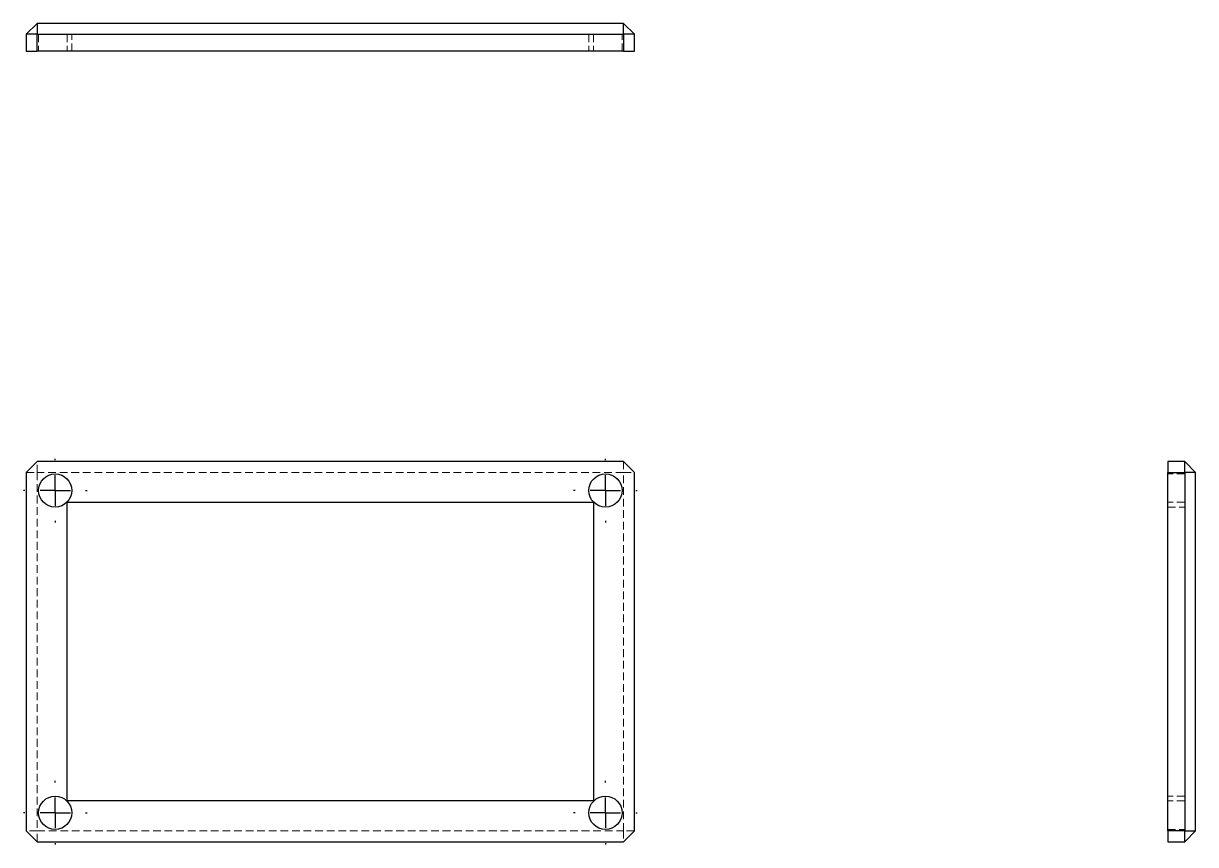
# Model space of a CAD drawing. Header units: millimetres. Extents: x 33 to 225, y 25 to 160.
import ezdxf

# ---------------------------------------------------------------- set-up
doc = ezdxf.new("R2010")
doc.units = ezdxf.units.MM
doc.linetypes.add('HIDDEN', pattern=[1.905, 1.27, -0.635])
doc.layers.add('10', color=7, linetype='Continuous')

# ---------------------------------------------------------------- blocks, each defined once
blk = doc.blocks.new('SW_CENTERMARKSYMBOL_0')
at = {"layer": '10', "color": 0}
for p, q in [((0, 5), (0, 5.23)), ((0, 0), (0, 2.5)), ((-5, 0), (-5.23, 0)), ((0, 0), (-2.5, 0)), ((0, 0), (0, -2.5)), ((0, 0), (2.5, 0)), ((5, 0), (5.23, 0)), ((0, -5), (0, -5.23))]:
    blk.add_line(p, q, dxfattribs=at)
blk = doc.blocks.new('SW_CENTERMARKSYMBOL_1')
at = {"layer": '10', "color": 0}
for p, q in [((0, 5), (0, 5.23)), ((0, 0), (0, 2.5)), ((-5, 0), (-5.23, 0)), ((0, 0), (-2.5, 0)), ((0, 0), (0, -2.5)), ((0, 0), (2.5, 0)), ((5, 0), (5.23, 0)), ((0, -5), (0, -5.23))]:
    blk.add_line(p, q, dxfattribs=at)
blk = doc.blocks.new('SW_CENTERMARKSYMBOL_2')
at = {"layer": '10', "color": 0}
for p, q in [((0, 5), (0, 5.23)), ((0, 0), (0, 2.5)), ((-5, 0), (-5.23, 0)), ((0, 0), (-2.5, 0)), ((0, 0), (0, -2.5)), ((0, 0), (2.5, 0)), ((5, 0), (5.23, 0)), ((0, -5), (0, -5.23))]:
    blk.add_line(p, q, dxfattribs=at)
blk = doc.blocks.new('SW_CENTERMARKSYMBOL_3')
at = {"layer": '10', "color": 0}
for p, q in [((0, 5), (0, 5.23)), ((0, 0), (0, 2.5)), ((-5, 0), (-5.23, 0)), ((0, 0), (-2.5, 0)), ((0, 0), (0, -2.5)), ((0, 0), (2.5, 0)), ((5, 0), (5.23, 0)), ((0, -5), (0, -5.23))]:
    blk.add_line(p, q, dxfattribs=at)

msp = doc.modelspace()

# ---------------------------------------------------------------- linework, layer by layer
at = {"color": 7, "linetype": 'Continuous', "lineweight": 25}
for p, q in [((33, 158.5), (34.79, 160.29)), ((34.79, 160.29), (34.79, 158.5)), ((131.21, 160.29), (34.79, 160.29)), ((131.21, 158.5), (131.21, 160.29)), ((131.21, 160.29), (133, 158.5)), ((34.79, 158.5), (33, 158.5)), ((33, 158.5), (33, 155.71)), ((34.79, 158.5), (131.21, 158.5)), ((34.79, 155.71), (34.79, 158.5)), ((133, 158.5), (131.21, 158.5)), ((131.21, 158.5), (131.21, 155.71)), ((133, 155.71), (133, 158.5)), ((33, 155.71), (34.79, 155.71)), ((131.21, 155.71), (34.79, 155.71)), ((131.21, 155.71), (133, 155.71)), ((33, 86.46), (34.79, 88.25)), ((131.21, 88.25), (34.79, 88.25)), ((131.21, 88.25), (133, 86.46)), ((223.5, 88.25), (220.71, 88.25)), ((220.71, 88.25), (220.71, 86.46)), ((223.5, 86.46), (223.5, 88.25)), ((223.5, 88.25), (225.29, 86.46)), ((33, 86.46), (33, 27.54)), ((133, 27.54), (133, 86.46)), ((220.71, 27.54), (220.71, 86.46)), ((220.71, 86.46), (223.5, 86.46)), ((223.5, 86.46), (223.5, 27.54)), ((225.29, 86.46), (223.5, 86.46)), ((225.29, 27.54), (225.29, 86.46)), ((39.7, 81.55), (126.3, 81.55)), ((39.7, 32.45), (39.7, 81.55)), ((126.3, 81.55), (126.3, 32.45)), ((126.3, 32.45), (39.7, 32.45)), ((34.79, 25.75), (33, 27.54)), ((133, 27.54), (131.21, 25.75)), ((223.5, 27.54), (220.71, 27.54)), ((220.71, 27.54), (220.71, 25.75)), ((223.5, 27.54), (225.29, 27.54)), ((225.29, 27.54), (223.5, 25.75)), ((223.5, 25.75), (223.5, 27.54)), ((34.79, 25.75), (131.21, 25.75)), ((220.71, 25.75), (223.5, 25.75))]:
    msp.add_line(p, q, dxfattribs=at)
at = {"color": 7, "linetype": 'HIDDEN', "lineweight": 18}
for p, q in [((35.03, 158.5), (35.03, 155.71)), ((39.7, 158.5), (39.7, 155.71)), ((39.7, 158.5), (39.7, 155.71)), ((40.5, 155.71), (40.5, 158.5)), ((125.5, 158.5), (125.5, 155.71)), ((126.3, 158.5), (126.3, 155.71)), ((126.3, 158.5), (126.3, 155.71)), ((130.97, 155.71), (130.97, 158.5)), ((34.79, 86.46), (34.79, 88.25)), ((131.21, 88.25), (131.21, 86.46)), ((33, 86.46), (34.79, 86.46)), ((34.79, 86.46), (34.79, 27.54)), ((131.21, 86.46), (34.79, 86.46)), ((131.21, 86.46), (133, 86.46)), ((131.21, 27.54), (131.21, 86.46)), ((223.5, 86.22), (220.71, 86.22)), ((223.5, 81.55), (220.71, 81.55)), ((223.5, 81.55), (220.71, 81.55)), ((220.71, 80.75), (223.5, 80.75)), ((223.5, 33.25), (220.71, 33.25)), ((223.5, 32.45), (220.71, 32.45)), ((223.5, 32.45), (220.71, 32.45)), ((34.79, 27.54), (33, 27.54)), ((34.79, 25.75), (34.79, 27.54)), ((34.79, 27.54), (131.21, 27.54)), ((133, 27.54), (131.21, 27.54)), ((131.21, 27.54), (131.21, 25.75)), ((220.71, 27.78), (223.5, 27.78))]:
    msp.add_line(p, q, dxfattribs=at)
at = {"color": 7, "linetype": 'Continuous', "lineweight": 25}
for centre in [(37.76, 83.49), (128.24, 83.49), (37.76, 30.51), (128.24, 30.51)]:
    msp.add_circle(centre, 2.73, dxfattribs=at)

# ---------------------------------------------------------------- block references
at = {"layer": '10'}
for name, p in [('SW_CENTERMARKSYMBOL_1', (37.76, 83.49)), ('SW_CENTERMARKSYMBOL_0', (128.24, 83.49)), ('SW_CENTERMARKSYMBOL_2', (37.76, 30.51)), ('SW_CENTERMARKSYMBOL_3', (128.24, 30.51))]:
    msp.add_blockref(name, p, dxfattribs=at)

doc.saveas('drawing.dxf')
